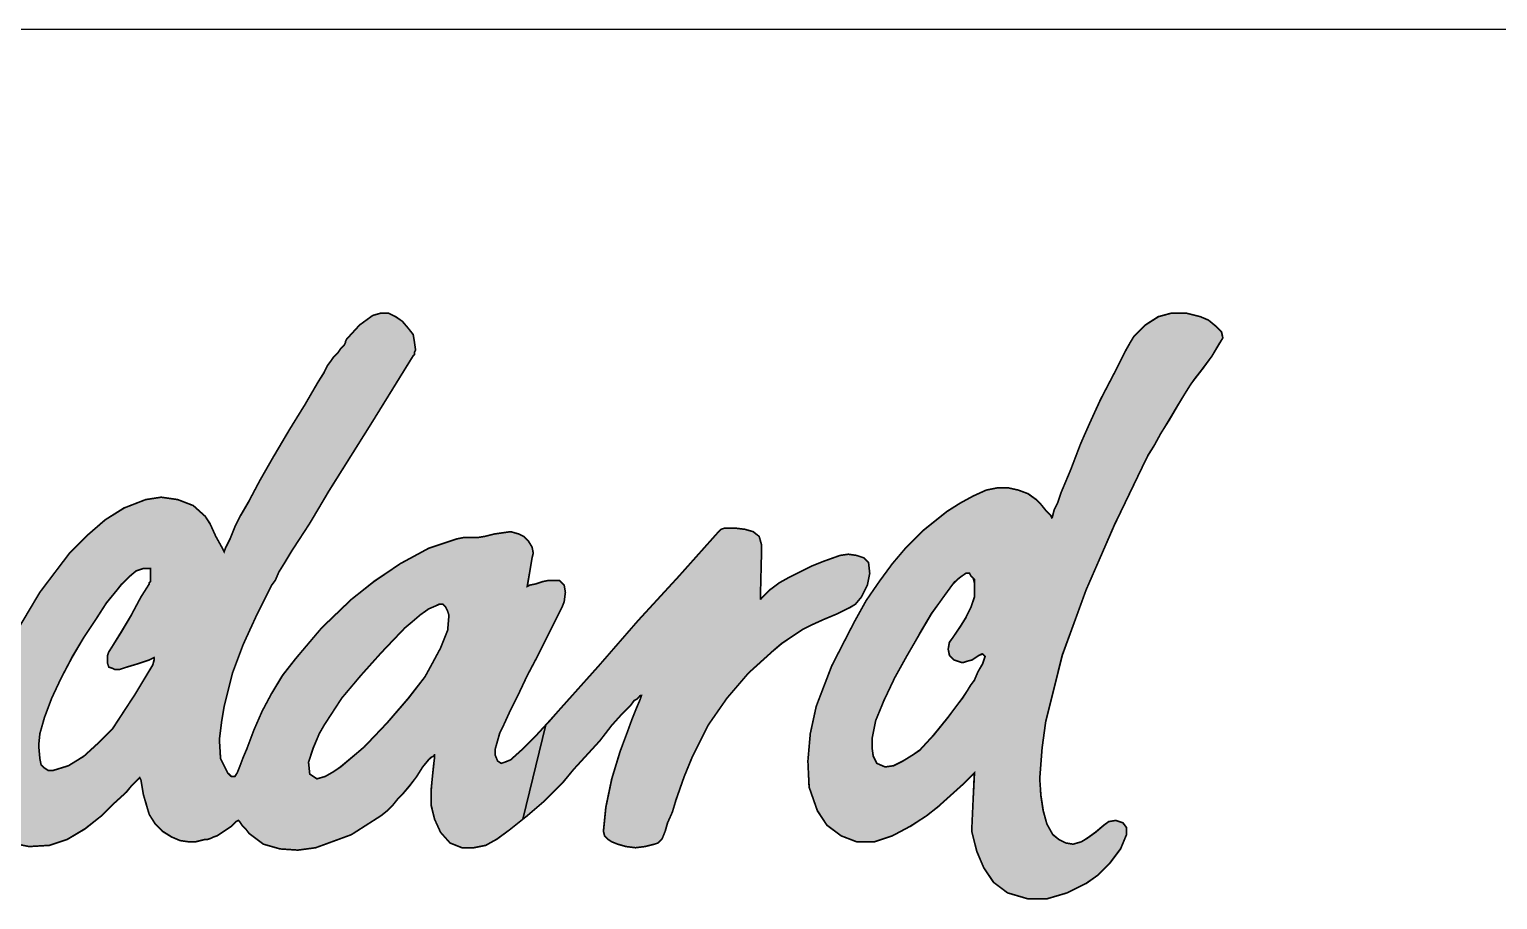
# Model space of a CAD drawing. Extents: x -15546 to -11346, y -11606 to -5666.
# Drawn here: x -13894.8 to -13521.4, y -10727.9 to -10506.4 of the extents above; entities that cross this region are included whole.
import ezdxf

# ---------------------------------------------------------------- set-up
doc = ezdxf.new("R2010")
doc.units = 0
doc.header["$LTSCALE"] = 99
doc.header["$MEASUREMENT"] = 0
doc.layers.get('0').update_dxf_attribs({"linetype": 'CONTINUOUS'})
doc.layers.add('CAMADA_1', color=7, linetype='CONTINUOUS')
doc.layers.add('FINA', color=7, linetype='CONTINUOUS')

msp = doc.modelspace()

# ---------------------------------------------------------------- hatches: boundary and pattern name
at = {"linetype": 'CONTINUOUS'}
h = msp.add_hatch(color=5, dxfattribs=at)
h.paths.add_polyline_path([(-13711.934, -10670.21), (-13705.586, -10664.466), (-13703.47, -10662.651), (-13700.749, -10660.838), (-13698.027, -10659.024), (-13696.213, -10658.117), (-13692.888, -10656.605), (-13689.26, -10655.094), (-13686.237, -10653.581), (-13684.725, -10652.675), (-13683.214, -10650.861), (-13681.702, -10647.838), (-13681.097, -10644.814), (-13681.4, -10642.094), (-13682.609, -10640.885), (-13684.423, -10640.279), (-13686.539, -10639.977), (-13688.656, -10640.279), (-13692.888, -10641.791), (-13695.912, -10643.001), (-13698.33, -10644.21), (-13701.353, -10645.721), (-13704.074, -10647.233), (-13706.493, -10649.047), (-13707.4, -10649.954), (-13708.004, -10650.558), (-13708.609, -10651.164), (-13708.911, -10651.466), (-13708.609, -10639.373), (-13708.609, -10639.071), (-13708.609, -10638.465), (-13708.609, -10638.163), (-13708.609, -10637.559), (-13709.213, -10635.442), (-13710.726, -10634.234), (-13712.842, -10633.628), (-13715.26, -10633.326), (-13716.166, -10633.326), (-13717.074, -10633.326), (-13717.98, -10633.326), (-13718.888, -10633.628), (-13719.796, -10634.536), (-13729.772, -10645.721), (-13740.05, -10656.907), (-13750.028, -10668.396), (-13760.307, -10679.884), (-13762.725, -10682.605), (-13763.439, -10683.384), (-13769.293, -10707.39), (-13768.167, -10706.489), (-13763.935, -10702.861), (-13761.213, -10700.14), (-13759.097, -10698.023), (-13756.376, -10694.698), (-13753.051, -10691.07), (-13749.725, -10687.442), (-13746.702, -10683.512), (-13743.981, -10680.488), (-13741.864, -10678.373), (-13740.958, -10677.164), (-13740.353, -10676.861), (-13739.749, -10676.256), (-13739.446, -10675.954), (-13739.143, -10675.954), (-13739.446, -10676.861), (-13740.353, -10678.978), (-13741.562, -10682.001), (-13742.772, -10685.326), (-13744.586, -10690.163), (-13746.702, -10697.117), (-13748.213, -10704.373), (-13748.818, -10710.419), (-13748.516, -10711.628), (-13747.609, -10712.536), (-13746.702, -10713.139), (-13745.19, -10713.744), (-13743.074, -10714.349), (-13740.655, -10714.652), (-13738.237, -10714.349), (-13735.818, -10713.744), (-13734.91, -10713.442), (-13734.609, -10713.139), (-13734.004, -10712.536), (-13733.702, -10711.93), (-13733.097, -10710.419), (-13732.493, -10708.303), (-13731.283, -10705.582), (-13730.376, -10702.559), (-13728.259, -10696.512), (-13726.144, -10691.372), (-13722.213, -10683.512), (-13717.376, -10676.559)])
h.paths.add_polyline_path([(-13772.701, -10680.187), (-13770.585, -10675.954), (-13768.167, -10670.814), (-13765.446, -10665.675), (-13763.027, -10660.838), (-13760.911, -10656.605), (-13759.399, -10653.581), (-13758.794, -10652.07), (-13758.492, -10649.652), (-13758.794, -10647.838), (-13760.004, -10646.628), (-13762.725, -10646.628), (-13764.237, -10646.931), (-13766.05, -10647.535), (-13767.562, -10647.838), (-13768.167, -10648.141), (-13766.958, -10640.885), (-13766.655, -10639.675), (-13766.958, -10638.163), (-13767.864, -10636.652), (-13769.074, -10635.442), (-13770.283, -10634.838), (-13772.399, -10634.234), (-13774.515, -10634.536), (-13776.632, -10634.838), (-13779.051, -10635.442), (-13780.865, -10635.745), (-13782.678, -10635.745), (-13784.492, -10635.745), (-13786.004, -10636.048), (-13793.259, -10638.465), (-13800.515, -10642.396), (-13807.167, -10646.931), (-13812.911, -10651.466), (-13820.469, -10658.721), (-13827.12, -10666.582), (-13830.446, -10670.814), (-13833.166, -10675.35), (-13835.585, -10679.884), (-13837.701, -10684.721), (-13838.608, -10687.14), (-13839.515, -10689.558), (-13840.423, -10691.675), (-13841.329, -10694.094), (-13841.934, -10695.605), (-13842.538, -10696.512), (-13843.446, -10696.512), (-13844.353, -10695.605), (-13846.166, -10691.977), (-13846.469, -10687.14), (-13845.863, -10682.303), (-13845.26, -10678.675), (-13843.143, -10670.21), (-13840.423, -10662.954), (-13837.097, -10655.698), (-13833.166, -10647.838), (-13832.259, -10646.628), (-13831.353, -10644.512), (-13829.841, -10642.094), (-13828.027, -10639.071), (-13823.493, -10632.117), (-13818.655, -10623.955), (-13807.469, -10606.117), (-13797.19, -10589.489), (-13796.887, -10589.187), (-13796.887, -10588.885), (-13796.887, -10588.582), (-13796.585, -10587.978), (-13796.887, -10585.861), (-13797.19, -10584.047), (-13798.399, -10582.536), (-13799.911, -10580.722), (-13801.724, -10579.513), (-13803.538, -10578.606), (-13805.352, -10578.606), (-13807.469, -10579.21), (-13810.794, -10581.629), (-13814.12, -10585.256), (-13814.423, -10585.861), (-13814.423, -10586.164), (-13814.725, -10586.769), (-13815.027, -10587.071), (-13815.631, -10587.675), (-13816.237, -10588.582), (-13816.84, -10589.187), (-13817.446, -10589.792), (-13818.05, -10590.698), (-13818.957, -10591.908), (-13819.864, -10593.722), (-13821.376, -10596.14), (-13824.701, -10601.885), (-13828.632, -10608.233), (-13832.561, -10614.885), (-13836.19, -10621.233), (-13838.91, -10626.372), (-13841.026, -10630.001), (-13842.538, -10633.024), (-13843.748, -10636.048), (-13844.957, -10638.465), (-13845.26, -10639.373), (-13845.863, -10638.163), (-13847.376, -10635.442), (-13848.887, -10632.117), (-13850.096, -10630.303), (-13853.12, -10627.582), (-13857.05, -10626.07), (-13861.283, -10625.466), (-13865.213, -10626.07), (-13870.655, -10628.187), (-13875.492, -10631.211), (-13880.027, -10635.14), (-13884.562, -10639.675), (-13892.119, -10649.652), (-13897.864, -10659.326), (-13899.678, -10662.954), (-13901.794, -10667.187), (-13903.608, -10672.024), (-13905.724, -10677.465), (-13907.235, -10682.907), (-13908.748, -10688.047), (-13909.654, -10693.186), (-13909.654, -10697.722), (-13909.352, -10701.046), (-13908.445, -10704.07), (-13906.934, -10706.791), (-13905.421, -10709.21), (-13903.306, -10711.326), (-13900.887, -10712.838), (-13897.864, -10713.744), (-13894.841, -10714.349), (-13889.701, -10714.047), (-13885.166, -10712.536), (-13880.631, -10709.814), (-13876.398, -10706.489), (-13873.375, -10703.465), (-13870.05, -10700.442), (-13868.841, -10698.931), (-13867.631, -10697.722), (-13867.027, -10697.117), (-13866.724, -10696.814), (-13866.422, -10697.419), (-13866.12, -10699.233), (-13865.818, -10701.046), (-13865.213, -10703.163), (-13864.306, -10706.186), (-13862.794, -10708.605), (-13860.981, -10710.419), (-13858.562, -10711.93), (-13856.445, -10712.838), (-13854.329, -10713.139), (-13852.516, -10713.139), (-13850.096, -10712.536), (-13849.492, -10712.536), (-13848.585, -10712.233), (-13847.98, -10711.93), (-13847.073, -10711.628), (-13845.26, -10710.419), (-13843.446, -10709.21), (-13842.236, -10708), (-13841.632, -10707.698), (-13841.329, -10708), (-13840.724, -10708.907), (-13839.817, -10709.814), (-13838.91, -10711.024), (-13835.283, -10713.744), (-13831.05, -10714.953), (-13826.516, -10715.256), (-13821.98, -10714.652), (-13812.911, -10711.326), (-13805.352, -10706.489), (-13803.841, -10705.279), (-13802.329, -10703.768), (-13801.12, -10702.256), (-13799.911, -10701.046), (-13798.097, -10698.931), (-13796.282, -10696.512), (-13794.772, -10694.094), (-13793.259, -10692.279), (-13792.655, -10691.675), (-13792.05, -10691.372), (-13791.748, -10691.07), (-13791.748, -10691.675), (-13792.05, -10694.094), (-13792.353, -10697.117), (-13792.655, -10700.14), (-13792.655, -10703.768), (-13791.748, -10707.396), (-13790.236, -10710.721), (-13787.818, -10713.442), (-13784.794, -10714.652), (-13781.771, -10714.652), (-13778.748, -10714.047), (-13776.028, -10712.536), (-13772.701, -10710.116), (-13769.293, -10707.39), (-13763.439, -10683.384), (-13766.05, -10686.233), (-13769.376, -10689.558), (-13772.399, -10692.279), (-13773.911, -10692.884), (-13774.818, -10693.186), (-13775.725, -10692.581), (-13776.329, -10691.07), (-13776.329, -10689.558), (-13775.725, -10687.442), (-13775.12, -10685.326), (-13774.214, -10683.512)])
h.paths.add_polyline_path([(-13794.167, -10671.117), (-13798.399, -10676.559), (-13803.841, -10682.907), (-13809.585, -10688.954), (-13815.631, -10694.094), (-13817.446, -10695.303), (-13819.562, -10696.512), (-13821.678, -10697.117), (-13823.493, -10695.907), (-13823.794, -10692.884), (-13822.585, -10689.256), (-13821.073, -10685.629), (-13819.864, -10683.512), (-13815.329, -10676.559), (-13810.492, -10670.814), (-13805.352, -10665.071), (-13799.306, -10658.721), (-13797.492, -10657.21), (-13795.376, -10655.396), (-13793.259, -10653.884), (-13791.144, -10652.978), (-13790.539, -10652.675), (-13790.236, -10652.675), (-13789.631, -10652.675), (-13789.329, -10652.978), (-13789.027, -10653.28), (-13788.422, -10654.489), (-13788.1, -10655.456), (-13788.422, -10659.326), (-13790.236, -10663.861), (-13792.353, -10667.791)], flags=16)
h.paths.add_polyline_path([(-13863.096, -10666.884), (-13863.399, -10668.094), (-13867.934, -10675.651), (-13873.678, -10684.419), (-13877.306, -10688.047), (-13880.934, -10691.372), (-13884.864, -10693.791), (-13888.794, -10695), (-13890.004, -10695), (-13890.91, -10694.395), (-13891.818, -10693.489), (-13892.119, -10691.977), (-13892.422, -10688.652), (-13892.119, -10685.629), (-13890.91, -10681.396), (-13889.096, -10676.559), (-13886.677, -10671.419), (-13883.957, -10666.28), (-13880.934, -10661.14), (-13877.911, -10656.605), (-13875.189, -10652.372), (-13872.469, -10649.047), (-13871.259, -10647.535), (-13869.445, -10645.721), (-13867.631, -10644.21), (-13865.818, -10643.605), (-13865.213, -10643.605), (-13864.608, -10643.605), (-13864.306, -10643.605), (-13864.004, -10643.605), (-13864.004, -10643.908), (-13864.004, -10644.512), (-13864.004, -10645.117), (-13864.004, -10646.024), (-13864.004, -10646.326), (-13864.004, -10646.931), (-13864.306, -10647.233), (-13864.306, -10647.535), (-13866.422, -10650.861), (-13868.841, -10655.396), (-13871.561, -10659.931), (-13873.98, -10663.861), (-13874.585, -10664.768), (-13874.887, -10665.675), (-13874.887, -10666.582), (-13874.887, -10667.791), (-13874.585, -10668.698), (-13873.678, -10669), (-13873.074, -10669.303), (-13871.864, -10669.303), (-13870.05, -10668.698), (-13867.027, -10667.791), (-13864.306, -10666.884), (-13863.096, -10666.28)], flags=16)
h = msp.add_hatch(color=5, dxfattribs=at)
h.paths.add_polyline_path([(-13618.819, -10632.419), (-13611.26, -10616.699), (-13610.354, -10614.885), (-13608.842, -10612.466), (-13607.028, -10609.14), (-13604.912, -10605.815), (-13602.796, -10602.186), (-13600.981, -10599.163), (-13599.47, -10596.745), (-13598.563, -10595.536), (-13596.447, -10592.815), (-13594.028, -10589.489), (-13592.214, -10586.466), (-13591.307, -10584.955), (-13591.61, -10583.442), (-13593.121, -10581.932), (-13594.935, -10580.419), (-13597.052, -10579.513), (-13600.679, -10578.606), (-13604.307, -10578.606), (-13607.632, -10579.513), (-13610.958, -10581.629), (-13612.469, -10583.141), (-13613.982, -10584.652), (-13614.889, -10586.164), (-13616.098, -10588.28), (-13618.819, -10593.722), (-13622.447, -10600.676), (-13623.959, -10604), (-13625.47, -10607.326), (-13626.679, -10610.047), (-13627.586, -10612.164), (-13630.005, -10618.512), (-13632.423, -10624.257), (-13633.33, -10626.978), (-13634.237, -10628.792), (-13634.742, -10630.806), (-13635.144, -10630.001), (-13636.353, -10628.792), (-13637.563, -10627.28), (-13638.772, -10626.07), (-13640.888, -10624.559), (-13643.307, -10623.652), (-13646.028, -10623.047), (-13648.446, -10623.047), (-13651.47, -10623.652), (-13654.795, -10625.164), (-13658.121, -10626.978), (-13661.447, -10629.094), (-13667.493, -10633.931), (-13672.028, -10638.465), (-13675.354, -10642.396), (-13678.678, -10646.931), (-13682.004, -10651.768), (-13685.028, -10657.21), (-13690.772, -10668.396), (-13694.702, -10678.675), (-13696.213, -10685.629), (-13696.818, -10692.581), (-13696.516, -10699.233), (-13694.4, -10705.279), (-13691.981, -10708.907), (-13688.353, -10711.628), (-13684.423, -10713.139), (-13679.888, -10713.139), (-13675.354, -10711.628), (-13670.818, -10709.21), (-13666.586, -10706.489), (-13663.562, -10704.07), (-13660.539, -10701.349), (-13657.516, -10698.628), (-13656.307, -10697.419), (-13655.4, -10696.512), (-13654.795, -10695.907), (-13654.493, -10695.605), (-13655.097, -10708.907), (-13655.097, -10709.513), (-13655.097, -10710.721), (-13653.888, -10715.559), (-13652.074, -10719.791), (-13649.656, -10723.419), (-13646.028, -10726.14), (-13640.888, -10727.652), (-13636.051, -10727.652), (-13630.911, -10726.14), (-13626.074, -10723.721), (-13623.051, -10721.606), (-13620.028, -10718.582), (-13617.306, -10714.953), (-13615.796, -10711.326), (-13615.796, -10709.513), (-13616.702, -10708.303), (-13618.516, -10707.698), (-13620.33, -10708), (-13621.539, -10708.907), (-13623.656, -10710.721), (-13625.772, -10712.233), (-13627.284, -10713.139), (-13629.4, -10713.744), (-13631.213, -10713.442), (-13633.028, -10712.536), (-13634.54, -10711.326), (-13636.051, -10708.605), (-13636.958, -10705.279), (-13637.563, -10701.349), (-13637.865, -10697.117), (-13637.26, -10689.256), (-13636.353, -10682.605), (-13632.121, -10665.675), (-13626.074, -10649.047)])
h.paths.add_polyline_path([(-13654.493, -10649.349), (-13654.493, -10650.861), (-13655.4, -10653.581), (-13656.609, -10656.001), (-13658.121, -10658.42), (-13659.935, -10661.14), (-13660.842, -10662.349), (-13661.144, -10664.163), (-13660.842, -10665.675), (-13659.633, -10666.884), (-13658.725, -10667.187), (-13657.818, -10667.489), (-13657.214, -10667.489), (-13656.307, -10667.187), (-13655.097, -10666.884), (-13654.191, -10666.28), (-13652.558, -10665.191), (-13651.772, -10665.977), (-13652.377, -10667.791), (-13653.585, -10669.908), (-13654.493, -10672.024), (-13655.4, -10673.233), (-13656.307, -10674.745), (-13657.516, -10676.559), (-13659.33, -10678.978), (-13661.144, -10681.396), (-13665.075, -10686.233), (-13668.4, -10689.861), (-13670.214, -10691.07), (-13672.632, -10692.581), (-13675.051, -10693.791), (-13677.168, -10694.094), (-13679.283, -10693.186), (-13680.191, -10691.372), (-13680.492, -10689.256), (-13680.492, -10686.837), (-13679.586, -10682.303), (-13677.469, -10677.164), (-13674.749, -10671.419), (-13671.726, -10665.977), (-13668.4, -10660.234), (-13665.376, -10655.094), (-13662.353, -10650.861), (-13659.453, -10646.873), (-13656.71, -10644.814), (-13655.702, -10644.814), (-13655.4, -10645.419), (-13654.493, -10646.326)], flags=16)

# ---------------------------------------------------------------- linework, layer by layer
at = {"color": 5, "linetype": 'CONTINUOUS'}
msp.add_lwpolyline([(-13894.841, -10714.349), (-13889.701, -10714.047), (-13885.166, -10712.536), (-13880.631, -10709.814), (-13876.398, -10706.489), (-13873.375, -10703.465), (-13870.05, -10700.442), (-13868.841, -10698.931), (-13867.631, -10697.722), (-13867.027, -10697.117), (-13866.724, -10696.814), (-13866.422, -10697.419), (-13866.12, -10699.233), (-13865.818, -10701.046), (-13865.213, -10703.163), (-13864.306, -10706.186), (-13862.794, -10708.605), (-13860.981, -10710.419), (-13858.562, -10711.93), (-13856.445, -10712.838), (-13854.329, -10713.139), (-13852.516, -10713.139), (-13850.096, -10712.536), (-13849.492, -10712.536), (-13848.585, -10712.233), (-13847.98, -10711.93), (-13847.073, -10711.628), (-13845.26, -10710.419), (-13843.446, -10709.21), (-13842.236, -10708), (-13841.632, -10707.698), (-13841.329, -10708), (-13840.724, -10708.907), (-13839.817, -10709.814), (-13838.91, -10711.024), (-13835.283, -10713.744), (-13831.05, -10714.953), (-13826.516, -10715.256), (-13821.98, -10714.652), (-13812.911, -10711.326), (-13805.352, -10706.489), (-13803.841, -10705.279), (-13802.329, -10703.768), (-13801.12, -10702.256), (-13799.911, -10701.046), (-13798.097, -10698.931), (-13796.282, -10696.512), (-13794.772, -10694.094), (-13793.259, -10692.279), (-13792.655, -10691.675), (-13792.05, -10691.372), (-13791.748, -10691.07), (-13791.748, -10691.675), (-13792.05, -10694.094), (-13792.353, -10697.117), (-13792.655, -10700.14), (-13792.655, -10703.768), (-13791.748, -10707.396), (-13790.236, -10710.721), (-13787.818, -10713.442), (-13784.794, -10714.652), (-13781.771, -10714.652), (-13778.748, -10714.047), (-13776.028, -10712.536), (-13772.701, -10710.116), (-13769.293, -10707.39), (-13763.439, -10683.384), (-13766.05, -10686.233), (-13769.376, -10689.558), (-13772.399, -10692.279), (-13773.911, -10692.884), (-13774.818, -10693.186), (-13775.725, -10692.581), (-13776.329, -10691.07), (-13776.329, -10689.558), (-13775.725, -10687.442), (-13775.12, -10685.326), (-13774.214, -10683.512), (-13772.701, -10680.187), (-13770.585, -10675.954), (-13768.167, -10670.814), (-13765.446, -10665.675), (-13763.027, -10660.838), (-13760.911, -10656.605), (-13759.399, -10653.581), (-13758.794, -10652.07), (-13758.492, -10649.652), (-13758.794, -10647.838), (-13760.004, -10646.628), (-13762.725, -10646.628), (-13764.237, -10646.931), (-13766.05, -10647.535), (-13767.562, -10647.838), (-13768.167, -10648.141), (-13766.958, -10640.885), (-13766.655, -10639.675), (-13766.958, -10638.163), (-13767.864, -10636.652), (-13769.074, -10635.442), (-13770.283, -10634.838), (-13772.399, -10634.234), (-13774.515, -10634.536), (-13776.632, -10634.838), (-13779.051, -10635.442), (-13780.865, -10635.745), (-13782.678, -10635.745), (-13784.492, -10635.745), (-13786.004, -10636.048), (-13793.259, -10638.465), (-13800.515, -10642.396), (-13807.167, -10646.931), (-13812.911, -10651.466), (-13820.469, -10658.721), (-13827.12, -10666.582), (-13830.446, -10670.814), (-13833.166, -10675.35), (-13835.585, -10679.884), (-13837.701, -10684.721), (-13838.608, -10687.14), (-13839.515, -10689.558), (-13840.423, -10691.675), (-13841.329, -10694.094), (-13841.934, -10695.605), (-13842.538, -10696.512), (-13843.446, -10696.512), (-13844.353, -10695.605), (-13846.166, -10691.977), (-13846.469, -10687.14), (-13845.863, -10682.303), (-13845.26, -10678.675), (-13843.143, -10670.21), (-13840.423, -10662.954), (-13837.097, -10655.698), (-13833.166, -10647.838), (-13832.259, -10646.628), (-13831.353, -10644.512), (-13829.841, -10642.094), (-13828.027, -10639.071), (-13823.493, -10632.117), (-13818.655, -10623.955), (-13807.469, -10606.117), (-13797.19, -10589.489), (-13796.887, -10589.187), (-13796.887, -10588.885), (-13796.887, -10588.582), (-13796.585, -10587.978), (-13796.887, -10585.861), (-13797.19, -10584.047), (-13798.399, -10582.536), (-13799.911, -10580.722), (-13801.724, -10579.513), (-13803.538, -10578.606), (-13805.352, -10578.606), (-13807.469, -10579.21), (-13810.794, -10581.629), (-13814.12, -10585.256), (-13814.423, -10585.861), (-13814.423, -10586.164), (-13814.725, -10586.769), (-13815.027, -10587.071), (-13815.631, -10587.675), (-13816.237, -10588.582), (-13816.84, -10589.187), (-13817.446, -10589.792), (-13818.05, -10590.698), (-13818.957, -10591.908), (-13819.864, -10593.722), (-13821.376, -10596.14), (-13824.701, -10601.885), (-13828.632, -10608.233), (-13832.561, -10614.885), (-13836.19, -10621.233), (-13838.91, -10626.372), (-13841.026, -10630.001), (-13842.538, -10633.024), (-13843.748, -10636.048), (-13844.957, -10638.465), (-13845.26, -10639.373), (-13845.863, -10638.163), (-13847.376, -10635.442), (-13848.887, -10632.117), (-13850.096, -10630.303), (-13853.12, -10627.582), (-13857.05, -10626.07), (-13861.283, -10625.466), (-13865.213, -10626.07), (-13870.655, -10628.187), (-13875.492, -10631.211), (-13880.027, -10635.14), (-13884.562, -10639.675), (-13892.119, -10649.652), (-13897.864, -10659.326)], dxfattribs=at)
for points in [[(-13618.819, -10632.419), (-13611.26, -10616.699), (-13610.354, -10614.885), (-13608.842, -10612.466), (-13607.028, -10609.14), (-13604.912, -10605.815), (-13602.796, -10602.186), (-13600.981, -10599.163), (-13599.47, -10596.745), (-13598.563, -10595.536), (-13596.447, -10592.815), (-13594.028, -10589.489), (-13592.214, -10586.466), (-13591.307, -10584.955), (-13591.61, -10583.442), (-13593.121, -10581.932), (-13594.935, -10580.419), (-13597.052, -10579.513), (-13600.679, -10578.606), (-13604.307, -10578.606), (-13607.632, -10579.513), (-13610.958, -10581.629), (-13612.469, -10583.141), (-13613.982, -10584.652), (-13614.889, -10586.164), (-13616.098, -10588.28), (-13618.819, -10593.722), (-13622.447, -10600.676), (-13623.959, -10604), (-13625.47, -10607.326), (-13626.679, -10610.047), (-13627.586, -10612.164), (-13630.005, -10618.512), (-13632.423, -10624.257), (-13633.33, -10626.978), (-13634.237, -10628.792), (-13634.742, -10630.806), (-13635.144, -10630.001), (-13636.353, -10628.792), (-13637.563, -10627.28), (-13638.772, -10626.07), (-13640.888, -10624.559), (-13643.307, -10623.652), (-13646.028, -10623.047), (-13648.446, -10623.047), (-13651.47, -10623.652), (-13654.795, -10625.164), (-13658.121, -10626.978), (-13661.447, -10629.094), (-13667.493, -10633.931), (-13672.028, -10638.465), (-13675.354, -10642.396), (-13678.678, -10646.931), (-13682.004, -10651.768), (-13685.028, -10657.21), (-13690.772, -10668.396), (-13694.702, -10678.675), (-13696.213, -10685.629), (-13696.818, -10692.581), (-13696.516, -10699.233), (-13694.4, -10705.279), (-13691.981, -10708.907), (-13688.353, -10711.628), (-13684.423, -10713.139), (-13679.888, -10713.139), (-13675.354, -10711.628), (-13670.818, -10709.21), (-13666.586, -10706.489), (-13663.562, -10704.07), (-13660.539, -10701.349), (-13657.516, -10698.628), (-13656.307, -10697.419), (-13655.4, -10696.512), (-13654.795, -10695.907), (-13654.493, -10695.605), (-13655.097, -10708.907), (-13655.097, -10709.513), (-13655.097, -10710.721), (-13653.888, -10715.559), (-13652.074, -10719.791), (-13649.656, -10723.419), (-13646.028, -10726.14), (-13640.888, -10727.652), (-13636.051, -10727.652), (-13630.911, -10726.14), (-13626.074, -10723.721), (-13623.051, -10721.606), (-13620.028, -10718.582), (-13617.306, -10714.953), (-13615.796, -10711.326), (-13615.796, -10709.513), (-13616.702, -10708.303), (-13618.516, -10707.698), (-13620.33, -10708), (-13621.539, -10708.907), (-13623.656, -10710.721), (-13625.772, -10712.233), (-13627.284, -10713.139), (-13629.4, -10713.744), (-13631.213, -10713.442), (-13633.028, -10712.536), (-13634.54, -10711.326), (-13636.051, -10708.605), (-13636.958, -10705.279), (-13637.563, -10701.349), (-13637.865, -10697.117), (-13637.26, -10689.256), (-13636.353, -10682.605), (-13632.121, -10665.675), (-13626.074, -10649.047)], [(-13711.934, -10670.21), (-13705.586, -10664.466), (-13703.47, -10662.651), (-13700.749, -10660.838), (-13698.027, -10659.024), (-13696.213, -10658.117), (-13692.888, -10656.605), (-13689.26, -10655.094), (-13686.237, -10653.581), (-13684.725, -10652.675), (-13683.214, -10650.861), (-13681.702, -10647.838), (-13681.097, -10644.814), (-13681.4, -10642.094), (-13682.609, -10640.885), (-13684.423, -10640.279), (-13686.539, -10639.977), (-13688.656, -10640.279), (-13692.888, -10641.791), (-13695.912, -10643.001), (-13698.33, -10644.21), (-13701.353, -10645.721), (-13704.074, -10647.233), (-13706.493, -10649.047), (-13707.4, -10649.954), (-13708.004, -10650.558), (-13708.609, -10651.164), (-13708.911, -10651.466), (-13708.609, -10639.373), (-13708.609, -10639.071), (-13708.609, -10638.465), (-13708.609, -10638.163), (-13708.609, -10637.559), (-13709.213, -10635.442), (-13710.726, -10634.234), (-13712.842, -10633.628), (-13715.26, -10633.326), (-13716.166, -10633.326), (-13717.074, -10633.326), (-13717.98, -10633.326), (-13718.888, -10633.628), (-13719.796, -10634.536), (-13729.772, -10645.721), (-13740.05, -10656.907), (-13750.028, -10668.396), (-13760.307, -10679.884), (-13762.725, -10682.605), (-13763.439, -10683.384), (-13769.293, -10707.39), (-13768.167, -10706.489), (-13763.935, -10702.861), (-13761.213, -10700.14), (-13759.097, -10698.023), (-13756.376, -10694.698), (-13753.051, -10691.07), (-13749.725, -10687.442), (-13746.702, -10683.512), (-13743.981, -10680.488), (-13741.864, -10678.373), (-13740.958, -10677.164), (-13740.353, -10676.861), (-13739.749, -10676.256), (-13739.446, -10675.954), (-13739.143, -10675.954), (-13739.446, -10676.861), (-13740.353, -10678.978), (-13741.562, -10682.001), (-13742.772, -10685.326), (-13744.586, -10690.163), (-13746.702, -10697.117), (-13748.213, -10704.373), (-13748.818, -10710.419), (-13748.516, -10711.628), (-13747.609, -10712.536), (-13746.702, -10713.139), (-13745.19, -10713.744), (-13743.074, -10714.349), (-13740.655, -10714.652), (-13738.237, -10714.349), (-13735.818, -10713.744), (-13734.91, -10713.442), (-13734.609, -10713.139), (-13734.004, -10712.536), (-13733.702, -10711.93), (-13733.097, -10710.419), (-13732.493, -10708.303), (-13731.283, -10705.582), (-13730.376, -10702.559), (-13728.259, -10696.512), (-13726.144, -10691.372), (-13722.213, -10683.512), (-13717.376, -10676.559)], [(-13863.096, -10666.884), (-13863.399, -10668.094), (-13867.934, -10675.651), (-13873.678, -10684.419), (-13877.306, -10688.047), (-13880.934, -10691.372), (-13884.864, -10693.791), (-13888.794, -10695), (-13890.004, -10695), (-13890.91, -10694.395), (-13891.818, -10693.489), (-13892.119, -10691.977), (-13892.422, -10688.652), (-13892.119, -10685.629), (-13890.91, -10681.396), (-13889.096, -10676.559), (-13886.677, -10671.419), (-13883.957, -10666.28), (-13880.934, -10661.14), (-13877.911, -10656.605), (-13875.189, -10652.372), (-13872.469, -10649.047), (-13871.259, -10647.535), (-13869.445, -10645.721), (-13867.631, -10644.21), (-13865.818, -10643.605), (-13865.213, -10643.605), (-13864.608, -10643.605), (-13864.306, -10643.605), (-13864.004, -10643.605), (-13864.004, -10643.908), (-13864.004, -10644.512), (-13864.004, -10645.117), (-13864.004, -10646.024), (-13864.004, -10646.326), (-13864.004, -10646.931), (-13864.306, -10647.233), (-13864.306, -10647.535), (-13866.422, -10650.861), (-13868.841, -10655.396), (-13871.561, -10659.931), (-13873.98, -10663.861), (-13874.585, -10664.768), (-13874.887, -10665.675), (-13874.887, -10666.582), (-13874.887, -10667.791), (-13874.585, -10668.698), (-13873.678, -10669), (-13873.074, -10669.303), (-13871.864, -10669.303), (-13870.05, -10668.698), (-13867.027, -10667.791), (-13864.306, -10666.884), (-13863.096, -10666.28)], [(-13654.493, -10649.349), (-13654.493, -10650.861), (-13655.4, -10653.581), (-13656.609, -10656.001), (-13658.121, -10658.42), (-13659.935, -10661.14), (-13660.842, -10662.349), (-13661.144, -10664.163), (-13660.842, -10665.675), (-13659.633, -10666.884), (-13658.725, -10667.187), (-13657.818, -10667.489), (-13657.214, -10667.489), (-13656.307, -10667.187), (-13655.097, -10666.884), (-13654.191, -10666.28), (-13652.558, -10665.191), (-13651.772, -10665.977), (-13652.377, -10667.791), (-13653.585, -10669.908), (-13654.493, -10672.024), (-13655.4, -10673.233), (-13656.307, -10674.745), (-13657.516, -10676.559), (-13659.33, -10678.978), (-13661.144, -10681.396), (-13665.075, -10686.233), (-13668.4, -10689.861), (-13670.214, -10691.07), (-13672.632, -10692.581), (-13675.051, -10693.791), (-13677.168, -10694.094), (-13679.283, -10693.186), (-13680.191, -10691.372), (-13680.492, -10689.256), (-13680.492, -10686.837), (-13679.586, -10682.303), (-13677.469, -10677.164), (-13674.749, -10671.419), (-13671.726, -10665.977), (-13668.4, -10660.234), (-13665.376, -10655.094), (-13662.353, -10650.861), (-13659.453, -10646.873), (-13656.71, -10644.814), (-13655.702, -10644.814), (-13655.4, -10645.419), (-13654.493, -10646.326)], [(-13794.167, -10671.117), (-13798.399, -10676.559), (-13803.841, -10682.907), (-13809.585, -10688.954), (-13815.631, -10694.094), (-13817.446, -10695.303), (-13819.562, -10696.512), (-13821.678, -10697.117), (-13823.493, -10695.907), (-13823.794, -10692.884), (-13822.585, -10689.256), (-13821.073, -10685.629), (-13819.864, -10683.512), (-13815.329, -10676.559), (-13810.492, -10670.814), (-13805.352, -10665.071), (-13799.306, -10658.721), (-13797.492, -10657.21), (-13795.376, -10655.396), (-13793.259, -10653.884), (-13791.144, -10652.978), (-13790.539, -10652.675), (-13790.236, -10652.675), (-13789.631, -10652.675), (-13789.329, -10652.978), (-13789.027, -10653.28), (-13788.422, -10654.489), (-13788.1, -10655.456), (-13788.422, -10659.326), (-13790.236, -10663.861), (-13792.353, -10667.791)]]:
    msp.add_lwpolyline(points, close=True, dxfattribs=at)
at = {"layer": 'CAMADA_1', "color": 5, "linetype": 'CONTINUOUS', "const_width": 0.42}
for points in [[(-13708.911, -10651.466), (-13708.609, -10639.373), (-13708.609, -10639.071), (-13708.609, -10638.465), (-13708.609, -10638.163), (-13708.609, -10637.559), (-13709.213, -10635.442), (-13710.726, -10634.234), (-13712.842, -10633.628), (-13715.26, -10633.326), (-13716.166, -10633.326), (-13717.074, -10633.326), (-13717.98, -10633.326), (-13718.888, -10633.628), (-13719.796, -10634.536), (-13729.772, -10645.721), (-13740.05, -10656.907), (-13750.028, -10668.396), (-13760.307, -10679.884), (-13762.725, -10682.605), (-13766.05, -10686.233), (-13769.376, -10689.558), (-13772.399, -10692.279), (-13773.911, -10692.884), (-13774.818, -10693.186), (-13775.725, -10692.581), (-13776.329, -10691.07), (-13776.329, -10689.558), (-13775.725, -10687.442), (-13775.12, -10685.326), (-13774.214, -10683.512), (-13772.701, -10680.187), (-13770.585, -10675.954), (-13768.167, -10670.814), (-13765.446, -10665.675), (-13763.027, -10660.838), (-13760.911, -10656.605), (-13759.399, -10653.581), (-13758.794, -10652.07), (-13758.492, -10649.652), (-13758.794, -10647.838), (-13760.004, -10646.628), (-13762.725, -10646.628), (-13764.237, -10646.931), (-13766.05, -10647.535), (-13767.562, -10647.838), (-13768.167, -10648.141), (-13766.958, -10640.885), (-13766.655, -10639.675), (-13766.958, -10638.163), (-13767.864, -10636.652), (-13769.074, -10635.442), (-13770.283, -10634.838), (-13772.399, -10634.234), (-13774.515, -10634.536), (-13776.632, -10634.838), (-13779.051, -10635.442), (-13780.865, -10635.745), (-13782.678, -10635.745), (-13784.492, -10635.745), (-13786.004, -10636.048), (-13793.259, -10638.465), (-13800.515, -10642.396), (-13807.167, -10646.931), (-13812.911, -10651.466), (-13820.469, -10658.721), (-13827.12, -10666.582), (-13830.446, -10670.814), (-13833.166, -10675.35), (-13835.585, -10679.884), (-13837.701, -10684.721), (-13838.608, -10687.14), (-13839.515, -10689.558), (-13840.423, -10691.675), (-13841.329, -10694.094), (-13841.934, -10695.605), (-13842.538, -10696.512), (-13843.446, -10696.512), (-13844.353, -10695.605), (-13846.166, -10691.977), (-13846.469, -10687.14), (-13845.863, -10682.303), (-13845.26, -10678.675), (-13843.143, -10670.21), (-13840.423, -10662.954), (-13837.097, -10655.698), (-13833.166, -10647.838), (-13832.259, -10646.628), (-13831.353, -10644.512), (-13829.841, -10642.094), (-13828.027, -10639.071), (-13823.493, -10632.117), (-13818.655, -10623.955), (-13807.469, -10606.117), (-13797.19, -10589.489), (-13796.887, -10589.187), (-13796.887, -10588.885), (-13796.887, -10588.582), (-13796.585, -10587.978), (-13796.887, -10585.861), (-13797.19, -10584.047), (-13798.399, -10582.536), (-13799.911, -10580.722), (-13801.724, -10579.513), (-13803.538, -10578.606), (-13805.352, -10578.606), (-13807.469, -10579.21), (-13810.794, -10581.629), (-13814.12, -10585.256), (-13814.423, -10585.861), (-13814.423, -10586.164), (-13814.725, -10586.769), (-13815.027, -10587.071), (-13815.631, -10587.675), (-13816.237, -10588.582), (-13816.84, -10589.187), (-13817.446, -10589.792), (-13818.05, -10590.698), (-13818.957, -10591.908), (-13819.864, -10593.722), (-13821.376, -10596.14), (-13824.701, -10601.885), (-13828.632, -10608.233), (-13832.561, -10614.885), (-13836.19, -10621.233), (-13838.91, -10626.372), (-13841.026, -10630.001), (-13842.538, -10633.024), (-13843.748, -10636.048), (-13844.957, -10638.465), (-13845.26, -10639.373), (-13845.863, -10638.163), (-13847.376, -10635.442), (-13848.887, -10632.117), (-13850.096, -10630.303), (-13853.12, -10627.582), (-13857.05, -10626.07), (-13861.283, -10625.466), (-13865.213, -10626.07), (-13870.655, -10628.187), (-13875.492, -10631.211), (-13880.027, -10635.14), (-13884.562, -10639.675), (-13892.119, -10649.652), (-13897.864, -10659.326)], [(-13654.493, -10695.605), (-13655.097, -10708.907), (-13655.097, -10709.513), (-13655.097, -10709.814), (-13655.097, -10710.419), (-13655.097, -10710.721), (-13653.888, -10715.559), (-13652.074, -10719.791), (-13649.656, -10723.419), (-13646.028, -10726.14), (-13640.888, -10727.652), (-13636.051, -10727.652), (-13630.911, -10726.14), (-13626.074, -10723.721), (-13623.051, -10721.606), (-13620.028, -10718.582), (-13617.306, -10714.953), (-13615.796, -10711.326), (-13615.796, -10709.513), (-13616.702, -10708.303), (-13618.516, -10707.698), (-13620.33, -10708), (-13621.539, -10708.907), (-13623.656, -10710.721), (-13625.772, -10712.233), (-13627.284, -10713.139), (-13629.4, -10713.744), (-13631.213, -10713.442), (-13633.028, -10712.536), (-13634.54, -10711.326), (-13636.051, -10708.605), (-13636.958, -10705.279), (-13637.563, -10701.349), (-13637.865, -10697.117), (-13637.26, -10689.256), (-13636.353, -10682.605), (-13632.121, -10665.675), (-13626.074, -10649.047), (-13618.819, -10632.419), (-13611.26, -10616.699), (-13610.354, -10614.885), (-13608.842, -10612.466), (-13607.028, -10609.14), (-13604.912, -10605.815), (-13602.796, -10602.186), (-13600.981, -10599.163), (-13599.47, -10596.745), (-13598.563, -10595.536), (-13596.447, -10592.815), (-13594.028, -10589.489), (-13592.214, -10586.466), (-13591.307, -10584.955), (-13591.61, -10583.442), (-13593.121, -10581.932), (-13594.935, -10580.419), (-13597.052, -10579.513), (-13600.679, -10578.606), (-13604.307, -10578.606), (-13607.632, -10579.513), (-13610.958, -10581.629), (-13612.469, -10583.141), (-13613.982, -10584.652), (-13614.889, -10586.164), (-13616.098, -10588.28), (-13618.819, -10593.722), (-13622.447, -10600.676), (-13623.959, -10604), (-13625.47, -10607.326), (-13626.679, -10610.047), (-13627.586, -10612.164), (-13630.005, -10618.512), (-13632.423, -10624.257), (-13633.33, -10626.978), (-13634.237, -10628.792), (-13634.54, -10630.001), (-13634.842, -10630.605), (-13635.144, -10630.001), (-13636.353, -10628.792), (-13637.563, -10627.28), (-13638.772, -10626.07), (-13640.888, -10624.559), (-13643.307, -10623.652), (-13646.028, -10623.047), (-13648.446, -10623.047), (-13651.47, -10623.652), (-13654.795, -10625.164), (-13658.121, -10626.978), (-13661.447, -10629.094), (-13667.493, -10633.931), (-13672.028, -10638.465), (-13675.354, -10642.396), (-13678.678, -10646.931), (-13682.004, -10651.768), (-13685.028, -10657.21), (-13690.772, -10668.396), (-13694.702, -10678.675), (-13696.213, -10685.629), (-13696.818, -10692.581), (-13696.516, -10699.233), (-13694.4, -10705.279), (-13691.981, -10708.907), (-13688.353, -10711.628), (-13684.423, -10713.139), (-13679.888, -10713.139), (-13675.354, -10711.628), (-13670.818, -10709.21), (-13666.586, -10706.489), (-13663.562, -10704.07), (-13660.539, -10701.349), (-13657.516, -10698.628), (-13656.307, -10697.419), (-13655.4, -10696.512), (-13654.795, -10695.907), (-13654.493, -10695.605)], [(-13897.864, -10713.744), (-13894.841, -10714.349), (-13889.701, -10714.047), (-13885.166, -10712.536), (-13880.631, -10709.814), (-13876.398, -10706.489), (-13873.375, -10703.465), (-13870.05, -10700.442), (-13868.841, -10698.931), (-13867.631, -10697.722), (-13867.027, -10697.117), (-13866.724, -10696.814), (-13866.422, -10697.419), (-13866.12, -10699.233), (-13865.818, -10701.046), (-13865.213, -10703.163), (-13864.306, -10706.186), (-13862.794, -10708.605), (-13860.981, -10710.419), (-13858.562, -10711.93), (-13856.445, -10712.838), (-13854.329, -10713.139), (-13852.516, -10713.139), (-13850.096, -10712.536), (-13849.492, -10712.536), (-13848.585, -10712.233), (-13847.98, -10711.93), (-13847.073, -10711.628), (-13845.26, -10710.419), (-13843.446, -10709.21), (-13842.236, -10708), (-13841.632, -10707.698), (-13841.329, -10708), (-13840.724, -10708.907), (-13839.817, -10709.814), (-13838.91, -10711.024), (-13835.283, -10713.744), (-13831.05, -10714.953), (-13826.516, -10715.256), (-13821.98, -10714.652), (-13812.911, -10711.326), (-13805.352, -10706.489), (-13803.841, -10705.279), (-13802.329, -10703.768), (-13801.12, -10702.256), (-13799.911, -10701.046), (-13798.097, -10698.931), (-13796.282, -10696.512), (-13794.772, -10694.094), (-13793.259, -10692.279), (-13792.655, -10691.675), (-13792.05, -10691.372), (-13791.748, -10691.07), (-13791.748, -10690.768), (-13791.748, -10691.675), (-13792.05, -10694.094), (-13792.353, -10697.117), (-13792.655, -10700.14), (-13792.655, -10703.768), (-13791.748, -10707.396), (-13790.236, -10710.721), (-13787.818, -10713.442), (-13784.794, -10714.652), (-13781.771, -10714.652), (-13778.748, -10714.047), (-13776.028, -10712.536), (-13772.701, -10710.116), (-13768.167, -10706.489), (-13763.935, -10702.861), (-13761.213, -10700.14), (-13759.097, -10698.023), (-13756.376, -10694.698), (-13753.051, -10691.07), (-13749.725, -10687.442), (-13746.702, -10683.512), (-13743.981, -10680.488), (-13741.864, -10678.373), (-13740.958, -10677.164), (-13740.353, -10676.861), (-13739.749, -10676.256), (-13739.446, -10675.954), (-13739.143, -10675.954), (-13739.446, -10676.861), (-13740.353, -10678.978), (-13741.562, -10682.001), (-13742.772, -10685.326), (-13744.586, -10690.163), (-13746.702, -10697.117), (-13748.213, -10704.373), (-13748.818, -10710.419), (-13748.516, -10711.628), (-13747.609, -10712.536), (-13746.702, -10713.139), (-13745.19, -10713.744), (-13743.074, -10714.349), (-13740.655, -10714.652), (-13738.237, -10714.349), (-13735.818, -10713.744), (-13734.91, -10713.442), (-13734.609, -10713.139), (-13734.004, -10712.536), (-13733.702, -10711.93), (-13733.097, -10710.419), (-13732.493, -10708.303), (-13731.283, -10705.582), (-13730.376, -10702.559), (-13728.259, -10696.512), (-13726.144, -10691.372), (-13722.213, -10683.512), (-13717.376, -10676.559), (-13711.934, -10670.21), (-13705.586, -10664.466), (-13703.47, -10662.651), (-13700.749, -10660.838), (-13698.027, -10659.024), (-13696.213, -10658.117), (-13692.888, -10656.605), (-13689.26, -10655.094), (-13686.237, -10653.581), (-13684.725, -10652.675), (-13683.214, -10650.861), (-13681.702, -10647.838), (-13681.097, -10644.814), (-13681.4, -10642.094), (-13682.609, -10640.885), (-13684.423, -10640.279), (-13686.539, -10639.977), (-13688.656, -10640.279), (-13692.888, -10641.791), (-13695.912, -10643.001), (-13698.33, -10644.21), (-13701.353, -10645.721), (-13704.074, -10647.233), (-13706.493, -10649.047), (-13707.4, -10649.954), (-13708.004, -10650.558), (-13708.609, -10651.164), (-13708.911, -10651.466)], [(-13863.096, -10666.28), (-13863.096, -10666.884), (-13863.399, -10668.094), (-13867.934, -10675.651), (-13873.678, -10684.419), (-13877.306, -10688.047), (-13880.934, -10691.372), (-13884.864, -10693.791), (-13888.794, -10695), (-13890.004, -10695), (-13890.91, -10694.395), (-13891.818, -10693.489), (-13892.119, -10691.977), (-13892.422, -10688.652), (-13892.119, -10685.629), (-13890.91, -10681.396), (-13889.096, -10676.559), (-13886.677, -10671.419), (-13883.957, -10666.28), (-13880.934, -10661.14), (-13877.911, -10656.605), (-13875.189, -10652.372), (-13872.469, -10649.047), (-13871.259, -10647.535), (-13869.445, -10645.721), (-13867.631, -10644.21), (-13865.818, -10643.605), (-13865.213, -10643.605), (-13864.608, -10643.605), (-13864.306, -10643.605), (-13864.004, -10643.605), (-13864.004, -10643.908), (-13864.004, -10644.512), (-13864.004, -10645.117), (-13864.004, -10646.024), (-13864.004, -10646.326), (-13864.004, -10646.931), (-13864.306, -10647.233), (-13864.306, -10647.535), (-13866.422, -10650.861), (-13868.841, -10655.396), (-13871.561, -10659.931), (-13873.98, -10663.861), (-13874.585, -10664.768), (-13874.887, -10665.675), (-13874.887, -10666.582), (-13874.887, -10667.791), (-13874.585, -10668.698), (-13873.678, -10669), (-13873.074, -10669.303), (-13871.864, -10669.303), (-13870.05, -10668.698), (-13867.027, -10667.791), (-13864.306, -10666.884), (-13863.096, -10666.28)], [(-13656.609, -10644.814), (-13655.702, -10644.814), (-13655.4, -10645.419), (-13654.795, -10646.024), (-13654.493, -10647.233), (-13654.493, -10649.349), (-13654.493, -10650.861), (-13655.4, -10653.581), (-13656.609, -10656.001), (-13658.121, -10658.42), (-13659.935, -10661.14), (-13660.842, -10662.349), (-13661.144, -10664.163), (-13660.842, -10665.675), (-13659.633, -10666.884), (-13658.725, -10667.187), (-13657.818, -10667.489), (-13657.214, -10667.489), (-13656.307, -10667.187), (-13655.097, -10666.884), (-13654.191, -10666.28), (-13653.284, -10665.675), (-13652.377, -10665.372), (-13651.772, -10665.977), (-13652.377, -10667.791), (-13653.585, -10669.908), (-13654.493, -10672.024), (-13655.4, -10673.233), (-13656.307, -10674.745), (-13657.516, -10676.559), (-13659.33, -10678.978), (-13661.144, -10681.396), (-13665.075, -10686.233), (-13668.4, -10689.861), (-13670.214, -10691.07), (-13672.632, -10692.581), (-13675.051, -10693.791), (-13677.168, -10694.094), (-13679.283, -10693.186), (-13680.191, -10691.372), (-13680.492, -10689.256), (-13680.492, -10686.837), (-13679.586, -10682.303), (-13677.469, -10677.164), (-13674.749, -10671.419), (-13671.726, -10665.977), (-13668.4, -10660.234), (-13665.376, -10655.094), (-13662.353, -10650.861), (-13659.935, -10647.535), (-13659.33, -10646.931), (-13658.725, -10646.326), (-13657.516, -10645.419), (-13656.609, -10644.814)], [(-13791.144, -10652.978), (-13790.539, -10652.675), (-13790.236, -10652.675), (-13789.631, -10652.675), (-13789.329, -10652.978), (-13789.027, -10653.28), (-13788.422, -10654.489), (-13788.12, -10655.396), (-13788.12, -10655.698), (-13788.422, -10659.326), (-13790.236, -10663.861), (-13792.353, -10667.791), (-13794.167, -10671.117), (-13798.399, -10676.559), (-13803.841, -10682.907), (-13809.585, -10688.954), (-13815.631, -10694.094), (-13817.446, -10695.303), (-13819.562, -10696.512), (-13821.678, -10697.117), (-13823.493, -10695.907), (-13823.794, -10692.884), (-13822.585, -10689.256), (-13821.073, -10685.629), (-13819.864, -10683.512), (-13815.329, -10676.559), (-13810.492, -10670.814), (-13805.352, -10665.071), (-13799.306, -10658.721), (-13797.492, -10657.21), (-13795.376, -10655.396), (-13793.259, -10653.884), (-13791.144, -10652.978)]]:
    msp.add_lwpolyline(points, dxfattribs=at)
at = {"layer": 'FINA'}
msp.add_line((-11446.031, -10506.418), (-15190.031, -10506.418), dxfattribs=at)

doc.saveas('drawing.dxf')
